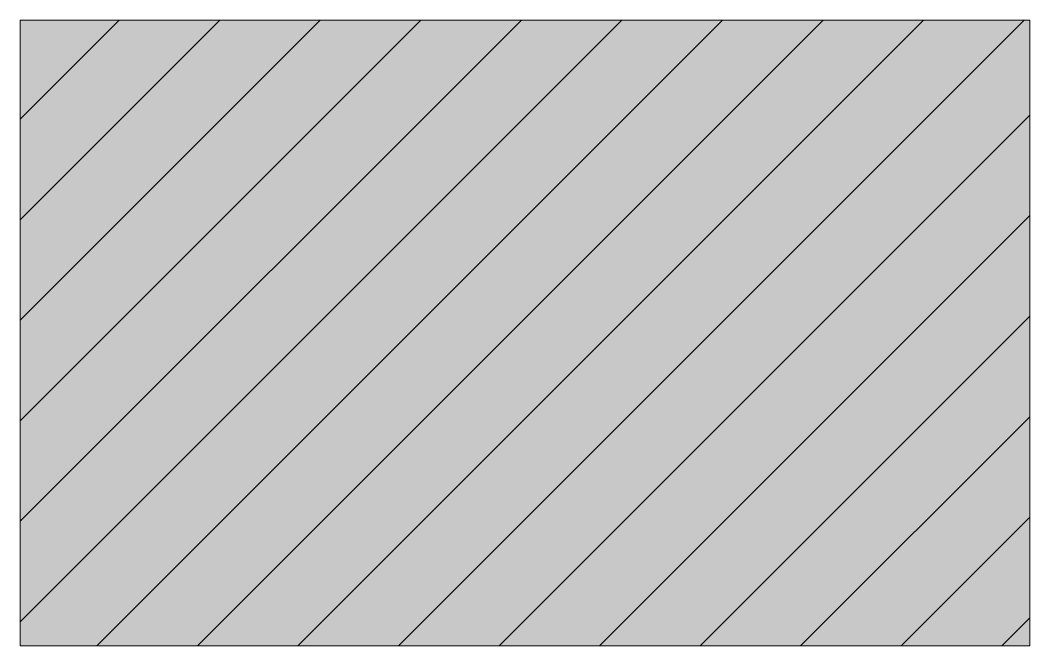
# Model space of a CAD drawing. Header units: metres. Extents: x 0 to 71, y -44 to 0.
import ezdxf

# ---------------------------------------------------------------- set-up
doc = ezdxf.new("R2010")
doc.units = ezdxf.units.M
doc.layers.add('A-DETL-GENF', color=92, linetype='Continuous', lineweight=18)
doc.layers.add('A-DETL-MEDM', color=33, linetype='Continuous', lineweight=18)

# ---------------------------------------------------------------- blocks, each defined once
blk = doc.blocks.new('00 hout_rechthoekig_sls - Vuren 44x71-4309849-00_0 Basismaterialen')
at = {"layer": 'A-DETL-GENF', "lineweight": 13}
blk.add_hatch(color=256, dxfattribs=at).paths.add_polyline_path([(0, -44), (71, -44), (71, 0), (0, 0)])
at = {"layer": 'A-DETL-MEDM', "lineweight": 13}
h = blk.add_hatch(dxfattribs=at)
h.set_pattern_fill('FP_602', color=256, style=0, pattern_type=2)
h.set_pattern_definition([(45, (3716, -5136.867), (-3.535534, 3.535534), [])])
h.paths.add_polyline_path([(71, -44), (71, 0), (0, 0), (0, -44), (64.377, -44)])
at = {"layer": 'A-DETL-MEDM'}
for p, q in [((0, 0), (71, 0)), ((0, -44), (0, 0)), ((71, 0), (71, -44)), ((71, 0), (71, -44)), ((71, 0), (71, -44)), ((71, -44), (0, -44)), ((71, -44), (0, -44))]:
    blk.add_line(p, q, dxfattribs=at)

msp = doc.modelspace()

# ---------------------------------------------------------------- block references
msp.add_blockref('00 hout_rechthoekig_sls - Vuren 44x71-4309849-00_0 Basismaterialen', (0, 0))

doc.saveas('drawing.dxf')
